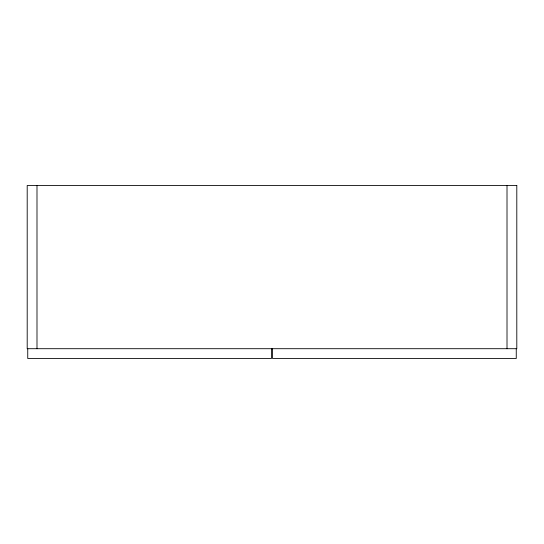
<?xml version="1.0" encoding="UTF-8"?>
<svg xmlns="http://www.w3.org/2000/svg" width="544" height="544" viewBox="0 0 544 544"><rect width="100%" height="100%" fill="white"/><g stroke="black" fill="none" stroke-linecap="round" stroke-linejoin="round"><path stroke-width="0.82" d="M516.256 348.704L516.256 358.496L272.544 358.496L272.544 348.704M507.008 185.504L507.008 348.704M271.456 348.704L271.456 358.496L27.744 358.496L27.744 348.704M36.992 185.504L36.992 348.704M516.8 185.504L27.2 185.504L27.2 348.704L516.8 348.704L516.8 185.504"/></g></svg>
